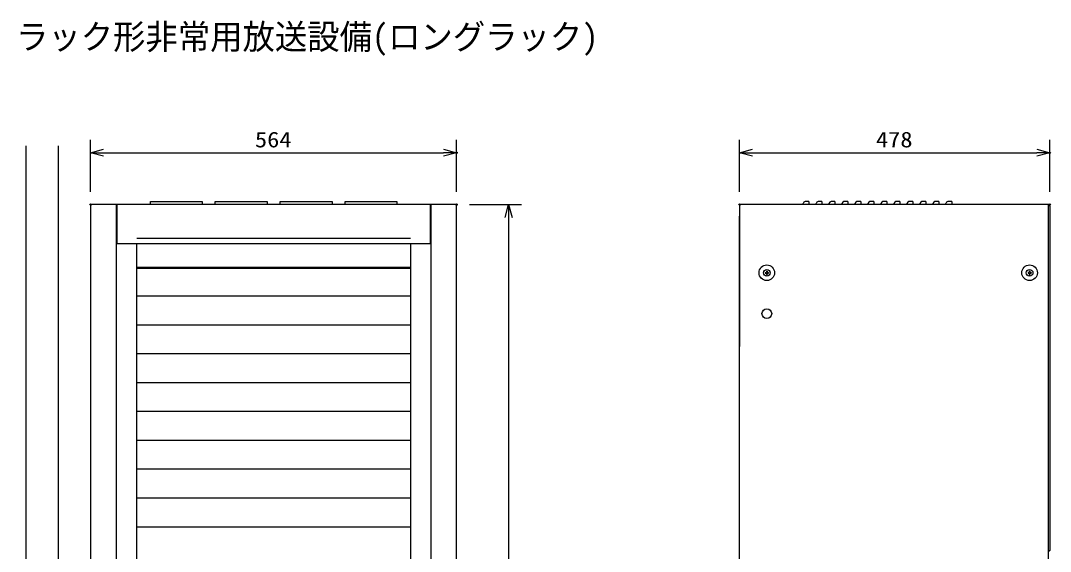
# Model space of a CAD drawing. Units: millimetres, scale not verified. Extents: x -172 to 172, y -116 to 117.
# Drawn here: x -168.5 to -9.8, y 35.5 to 117.3 of the extents above; entities that cross this region are included whole.
import ezdxf
from ezdxf.enums import TextEntityAlignment as Align

# ---------------------------------------------------------------- set-up
doc = ezdxf.new("R2010")
doc.units = ezdxf.units.MM
doc.header["$LTSCALE"] = 0.40975
doc.header["$PDMODE"] = 32
doc.header["$PDSIZE"] = 0.205
doc.linetypes.add('LONG_DOUBLE_CHAIN', pattern=[21.8, 18, -1, 0.6, -0.6, 0.6, -1])
for name, color, linetype in [('0-0_MOJI1', 2, 'Continuous'), ('0-1_GAIKEI', 1, 'Continuous'), ('0-2_HOJO', 7, 'Continuous'), ('0-3_WAKU', 1, 'Continuous'), ('0-4_TOUROKU', 7, 'Continuous')]:
    doc.layers.add(name, color=color, linetype=linetype)
doc.styles.add('ＭＳ ゴシック', font='')
doc.styles.get('ＭＳ ゴシック').set_extended_font_data('MS Gothic')

# ---------------------------------------------------------------- blocks, each defined once
blk = doc.blocks.new('_OPEN30')
at = {"layer": '0-4_TOUROKU'}
blk.add_line((0, 0), (-1, 0), dxfattribs=at)
blk.add_lwpolyline([(-1, 0.2679), (0, 0), (-1, -0.2679)], dxfattribs=at)

msp = doc.modelspace()

# ---------------------------------------------------------------- linework, layer by layer
at = {"layer": '0-1_GAIKEI', "color": 7}
for p, q in [((-153.6999, -106.0428), (-153.6999, 88.9571)), ((-153.6499, 88.9571), (-153.6499, 82.9571)), ((-105.3499, 82.9571), (-105.3499, 88.9571)), ((-105.2999, 88.9571), (-105.2999, -106.0428)), ((-153.6499, 82.9571), (-105.3499, 82.9571)), ((-150.5999, -106.0428), (-150.5999, 82.9571)), ((-108.3999, 82.9571), (-108.3999, -106.0428)), ((-108.3999, 79.0921), (-150.5999, 79.0921))]:
    msp.add_line(p, q, dxfattribs=at)
at = {"layer": '0-1_GAIKEI', "color": 4}
for p, q in [((-105.3499, 88.9571), (-153.6499, 88.9571)), ((-10.1, -106.0428), (-10.1, 88.9571)), ((-57.6999, -104.9428), (-57.6999, 87.1571))]:
    msp.add_line(p, q, dxfattribs=at)
at = {"layer": '0-1_GAIKEI'}
for p, q in [((-148.4999, 88.9571), (-148.4999, 89.4571)), ((-148.4999, 89.4571), (-140.4999, 89.4571)), ((-140.4999, 89.4571), (-140.4999, 88.9571)), ((-138.4999, 88.9571), (-138.4999, 89.4571)), ((-128.4999, 88.9571), (-128.4999, 89.4571)), ((-128.4999, 89.4571), (-120.4999, 89.4571)), ((-120.4999, 89.4571), (-120.4999, 88.9571)), ((-118.4999, 88.9571), (-118.4999, 89.4571)), ((-46.9999, 89.4571), (-47.4079, 89.4571)), ((-46.9999, 89.4571), (-46.9999, 88.9571)), ((-44.9999, 89.4571), (-45.4079, 89.4571)), ((-44.9999, 89.4571), (-44.9999, 88.9571)), ((-42.9999, 89.4571), (-43.4079, 89.4571)), ((-42.9999, 89.4571), (-42.9999, 88.9571)), ((-40.9999, 89.4571), (-41.4079, 89.4571)), ((-40.9999, 89.4571), (-40.9999, 88.9571)), ((-39, 89.4571), (-39.4079, 89.4571)), ((-39, 89.4571), (-39, 88.9571)), ((-37, 89.4571), (-37.4079, 89.4571)), ((-37, 89.4571), (-37, 88.9571)), ((-35, 89.4571), (-35.4079, 89.4571)), ((-35, 89.4571), (-35, 88.9571)), ((-33, 89.4571), (-33.408, 89.4571)), ((-33, 89.4571), (-33, 88.9571)), ((-31, 89.4571), (-31.408, 89.4571)), ((-31, 89.4571), (-31, 88.9571)), ((-29, 89.4571), (-29.408, 89.4571)), ((-29, 89.4571), (-29, 88.9571)), ((-27, 89.4571), (-27.408, 89.4571)), ((-27, 89.4571), (-27, 88.9571)), ((-25, 89.4571), (-25.408, 89.4571)), ((-25, 89.4571), (-25, 88.9571)), ((-10.1, 88.8571), (-10, 88.8571)), ((-10, 88.7571), (-10.1, 88.7571)), ((-9.9, 88.7571), (-9.9, 35.6572)), ((-53.7449, 78.5021), (-53.7449, 78.4121)), ((-53.7449, 78.5021), (-53.5949, 78.5021)), ((-53.7449, 78.4121), (-53.5949, 78.4121)), ((-53.5449, 78.7021), (-53.5449, 78.5521)), ((-53.5449, 78.7021), (-53.4549, 78.7021)), ((-53.5449, 78.3621), (-53.5449, 78.2121)), ((-53.5449, 78.2121), (-53.4549, 78.2121)), ((-53.4549, 78.7021), (-53.4549, 78.5521)), ((-53.4549, 78.3621), (-53.4549, 78.2121)), ((-53.4049, 78.5021), (-53.2549, 78.5021)), ((-53.4049, 78.4121), (-53.2549, 78.4121)), ((-53.2549, 78.5021), (-53.2549, 78.4121)), ((-13.245, 78.5021), (-13.245, 78.4121)), ((-13.245, 78.5021), (-13.095, 78.5021)), ((-13.245, 78.4121), (-13.095, 78.4121)), ((-13.045, 78.7021), (-13.045, 78.5521)), ((-13.045, 78.7021), (-12.955, 78.7021)), ((-13.045, 78.3621), (-13.045, 78.2121)), ((-13.045, 78.2121), (-12.955, 78.2121)), ((-12.955, 78.7021), (-12.955, 78.5521)), ((-12.955, 78.3621), (-12.955, 78.2121)), ((-12.905, 78.5021), (-12.755, 78.5021)), ((-12.905, 78.4121), (-12.755, 78.4121)), ((-12.755, 78.5021), (-12.755, 78.4121)), ((-10.1, 35.6572), (-10, 35.6572)), ((-10, 35.5572), (-10.1, 35.5572))]:
    msp.add_line(p, q, dxfattribs=at)
at = {"layer": '0-1_GAIKEI', "linetype": 'LONG_DOUBLE_CHAIN'}
msp.add_line((-10, 88.8956), (-10, 88.9656), dxfattribs=at)
at = {"layer": '0-1_GAIKEI', "color": 4}
for points in [[(-153.6999, 88.9571), (-157.6999, 88.9571), (-157.6999, -106.0428)], [(-105.2999, -106.0428), (-101.2999, -106.0428), (-101.2999, 88.9571), (-105.2999, 88.9571)], [(-10.1, 88.9571), (-57.6999, 88.9571), (-57.6999, 67.078)]]:
    msp.add_lwpolyline(points, dxfattribs=at)
at = {"layer": '0-1_GAIKEI'}
for points in [[(-138.4999, 89.4571), (-130.4999, 89.4571), (-130.4999, 88.9571)], [(-118.4999, 89.4571), (-110.4999, 89.4571), (-110.4999, 88.9571)]]:
    msp.add_lwpolyline(points, dxfattribs=at)
for centre, radius in [((-53.4999, 78.4571), 1.2), ((-13, 78.4571), 1.2), ((-53.4999, 78.4571), 0.515), ((-13, 78.4571), 0.515), ((-53.4999, 72.1571), 0.75)]:
    msp.add_circle(centre, radius, dxfattribs=at)
for centre, radius, start, end in [((-47.3999, 88.8571), 0.6, 90, 170.40593), ((-45.3999, 88.8571), 0.6, 90, 170.40593), ((-43.3999, 88.8571), 0.6, 90, 170.40593), ((-41.3999, 88.8571), 0.6, 90, 170.40593), ((-39.4, 88.8571), 0.6, 90, 170.40593), ((-37.4, 88.8571), 0.6, 90, 170.40593), ((-35.4, 88.8571), 0.6, 90, 170.40593), ((-33.4, 88.8571), 0.6, 90, 170.40593), ((-31.4, 88.8571), 0.6, 90, 170.40593), ((-29.4, 88.8571), 0.6, 90, 170.40593), ((-27.4, 88.8571), 0.6, 90, 170.40593), ((-25.4, 88.8571), 0.6, 90, 170.40593), ((-10, 88.7571), 0.1, 0, 90), ((-53.5949, 78.5521), 0.05, 270, 0), ((-53.5949, 78.3621), 0.05, 0, 90), ((-53.4049, 78.5521), 0.05, 180, 270), ((-53.4049, 78.3621), 0.05, 90, 180), ((-13.095, 78.5521), 0.05, 270, 0), ((-13.095, 78.3621), 0.05, 0, 90), ((-12.905, 78.5521), 0.05, 180, 270), ((-12.905, 78.3621), 0.05, 90, 180), ((-10, 35.6572), 0.1, 270, 0)]:
    msp.add_arc(centre, radius, start, end, dxfattribs=at)
at = {"layer": '0-2_HOJO'}
for p, q in [((-167.6999, 98.0291), (-167.6999, -96.9708)), ((-162.6999, 98.0291), (-162.6999, -96.9708)), ((-108.3999, 83.7191), (-150.5999, 83.7191)), ((-108.3999, 79.2741), (-150.5999, 79.2741)), ((-108.3999, 74.8291), (-150.5999, 74.8291)), ((-108.3999, 70.3841), (-150.5999, 70.3841)), ((-108.3999, 65.9391), (-150.5999, 65.9391)), ((-108.3999, 61.4941), (-150.5999, 61.4941)), ((-108.3999, 57.0491), (-150.5999, 57.0491)), ((-108.3999, 52.6041), (-150.5999, 52.6041)), ((-108.3999, 48.1591), (-150.5999, 48.1591)), ((-108.3999, 43.7141), (-150.5999, 43.7141)), ((-108.3999, 39.2691), (-150.5999, 39.2691))]:
    msp.add_line(p, q, dxfattribs=at)
at = {"layer": '0-3_WAKU', "color": 3}
for p, q in [((-157.6999, 90.9571), (-157.6999, 98.9571)), ((-101.2999, 90.9571), (-101.2999, 98.9571)), ((-57.6999, 90.9571), (-57.6999, 98.9571)), ((-9.9, 90.9571), (-9.9, 98.9571)), ((-155.6999, 96.9571), (-103.2999, 96.9571)), ((-55.6999, 96.9571), (-11.9, 96.9571)), ((-99.2999, 88.9571), (-91.2999, 88.9571)), ((-93.2999, 86.9571), (-93.2999, -109.0428))]:
    msp.add_line(p, q, dxfattribs=at)
at = {"layer": '0-4_TOUROKU'}
for p in [(-101.2999, 96.9571), (-9.9, 96.9571), (-157.6999, 88.9571), (-101.2999, 88.9571), (-57.6999, 88.9571), (-9.9, 88.9571)]:
    msp.add_point(p, dxfattribs=at)

# ---------------------------------------------------------------- block references
at = {"layer": '0-3_WAKU', "xscale": 2, "yscale": 2}
for p, rotation in [((-157.6999, 96.9571), 180), ((-57.6999, 96.9571), 180), ((-93.2999, 88.9571), 90)]:
    msp.add_blockref('_OPEN30', p, dxfattribs=dict(at, rotation=rotation))
for p in [(-101.2999, 96.9571), (-9.9, 96.9571)]:
    msp.add_blockref('_OPEN30', p, dxfattribs=at)

# ---------------------------------------------------------------- texts
at = {"layer": '0-0_MOJI1', "style": 'ＭＳ ゴシック', "width": 0.95}
msp.add_text('ラック形非常用放送設備(ロングラック)', height=3.848, dxfattribs=at).set_placement((-169.2007, 111.7598), align=Align.BOTTOM_LEFT)
at = {"layer": '0-3_WAKU', "color": 3, "style": 'ＭＳ ゴシック', "width": 1.15}
for s, p in [('564', (-132.387, 97.0667)), ('478', (-36.6871, 97.0667))]:
    msp.add_text(s, height=2.406, dxfattribs=at).set_placement(p, align=Align.BOTTOM_LEFT)

doc.saveas('drawing.dxf')
